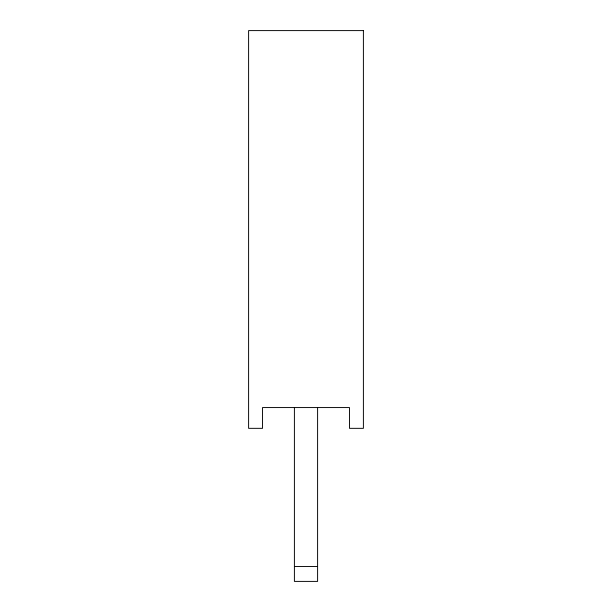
<?xml version="1.0" encoding="UTF-8"?>
<svg xmlns="http://www.w3.org/2000/svg" width="612" height="612" viewBox="0 0 612 612"><rect width="100%" height="100%" fill="white"/><g stroke="black" fill="none" stroke-linecap="round" stroke-linejoin="round"><path stroke-width="0.92" d="M294.403 566.482L317.597 566.482M317.597 407.561L317.597 581.4L294.403 581.4L294.403 407.561M363.398 30.6L248.602 30.6L248.602 428.339L262.517 428.339L262.517 407.561L349.483 407.561L349.483 428.339L363.398 428.339L363.398 30.6"/></g></svg>
